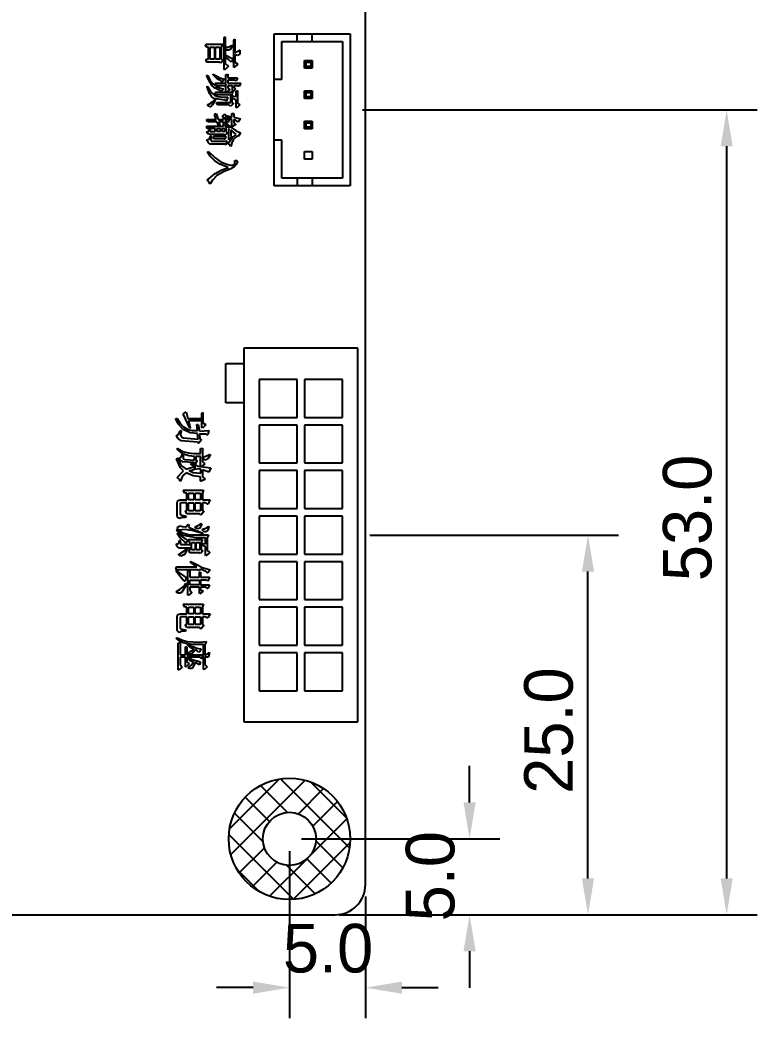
# Model space of a CAD drawing. Extents: x 207 to 375, y 69 to 182.
# Drawn here: x 326.3 to 374.8, y 69.3 to 135 of the extents above; entities that cross this region are included whole.
import ezdxf

# ---------------------------------------------------------------- set-up
doc = ezdxf.new("R2010")
doc.units = 0
doc.layers.get('0').update_dxf_attribs({"linetype": 'CONTINUOUS'})
doc.layers.get('DEFPOINTS').update_dxf_attribs({"linetype": 'CONTINUOUS'})
for name, color, linetype in [('01___PRT_ALL_DTM_PLN', 7, 'CONTINUOUS'), ('02___PRT_ALL_AXES', 7, 'CONTINUOUS'), ('03___PRT_ALL_CURVES', 7, 'CONTINUOUS')]:
    doc.layers.add(name, color=color, linetype=linetype)
doc.dimstyles.get("Standard").update_dxf_attribs({"dimscale": 0.4, "dimtxt": 8, "dimasz": 6, "dimexe": 5, "dimexo": 2, "dimgap": 2.5, "dimtad": 1, "dimzin": 4, "dimcen": 0.09, "dimclrd": 3, "dimclre": 3, "dimclrt": 3, "dimazin": 3, "dimtp": 0.01, "dimtm": 0.01, "dimtfac": 1, "dimtix": 1, "dimtofl": 0, "dimtmove": 0, "dimatfit": 3})

# ---------------------------------------------------------------- blocks, each defined once
blk = doc.blocks.new('*X57')
at = {"color": 0}
for p, q in [((340.079, 81.703), (343.371, 84.996)), ((340.161, 80.017), (345.057, 84.914)), ((347.982, 80.465), (343.441, 85.007)), ((347.776, 82.44), (345.416, 84.8)), ((343.886, 82.794), (342.116, 84.564)), ((344.61, 82.699), (346.271, 84.36)), ((342.709, 82.203), (341.117, 83.795)), ((345.563, 81.884), (347.183, 83.504)), ((342.285, 80.859), (340.401, 82.743)), ((345.329, 79.882), (347.805, 82.358)), ((344.317, 77.06), (340.036, 81.341)), ((347.54, 79.14), (345.77, 80.91)), ((340.715, 78.804), (342.376, 80.464)), ((344.272, 77.057), (348.017, 80.803)), ((342.716, 77.27), (345.192, 79.745)), ((346.771, 78.141), (345.179, 79.733)), ((342.022, 77.587), (340.563, 79.046)), ((341.57, 77.891), (343.19, 79.511)), ((345.719, 77.426), (343.835, 79.31))]:
    blk.add_line(p, q, dxfattribs=at)
blk = doc.blocks.new('*U65')
at = {"layer": '01___PRT_ALL_DTM_PLN', "color": 3}
blk.add_text('5.0', height=3.2, dxfattribs=at).set_placement((343.592, 72.252))
blk = doc.blocks.new('*D24')
at = {"layer": '01___PRT_ALL_DTM_PLN', "color": 3}
for p, q in [((344.025, 80.249), (344.025, 69.252)), ((349.025, 77.249), (349.025, 69.252)), ((341.625, 71.252), (339.225, 71.252)), ((351.425, 71.252), (353.825, 71.252))]:
    blk.add_line(p, q, dxfattribs=at)
for points in [[(341.625, 71.652), (341.625, 70.852), (344.025, 71.252)], [(351.425, 71.652), (351.425, 70.852), (349.025, 71.252)]]:
    blk.add_solid(points, dxfattribs=at)
at = {"layer": 'DEFPOINTS', "color": 0}
for p in [(344.025, 81.049), (349.025, 78.049), (344.025, 71.252)]:
    blk.add_point(p, dxfattribs=at)
blk.add_blockref('*U65', (0, 0))
blk = doc.blocks.new('*U66')
at = {"layer": '01___PRT_ALL_DTM_PLN', "color": 3}
blk.add_text('5.0', height=3.2, rotation=90, dxfattribs=at).set_placement((354.885, 75.616))
blk = doc.blocks.new('*D25')
at = {"layer": '01___PRT_ALL_DTM_PLN', "color": 3}
for p, q in [((355.885, 83.449), (355.885, 85.849)), ((344.825, 81.049), (357.885, 81.049)), ((347.289, 76.049), (357.885, 76.049)), ((355.885, 73.649), (355.885, 71.249))]:
    blk.add_line(p, q, dxfattribs=at)
for points in [[(355.485, 83.449), (356.285, 83.449), (355.885, 81.049)], [(355.485, 73.649), (356.285, 73.649), (355.885, 76.049)]]:
    blk.add_solid(points, dxfattribs=at)
at = {"layer": 'DEFPOINTS', "color": 0}
for p in [(344.025, 81.049), (355.885, 81.049), (346.489, 76.049)]:
    blk.add_point(p, dxfattribs=at)
blk.add_blockref('*U66', (0, 0))
blk = doc.blocks.new('*U71')
at = {"layer": '01___PRT_ALL_DTM_PLN', "color": 3}
blk.add_text('25.0', height=3.2, rotation=90, dxfattribs=at).set_placement((362.681, 84.016))
blk = doc.blocks.new('*D36')
at = {"layer": '01___PRT_ALL_DTM_PLN', "color": 3}
for p, q in [((349.325, 101.049), (365.681, 101.049)), ((363.681, 78.449), (363.681, 98.649)), ((348.089, 76.049), (365.681, 76.049))]:
    blk.add_line(p, q, dxfattribs=at)
for points in [[(363.281, 98.649), (364.081, 98.649), (363.681, 101.049)], [(363.281, 78.449), (364.081, 78.449), (363.681, 76.049)]]:
    blk.add_solid(points, dxfattribs=at)
at = {"layer": 'DEFPOINTS', "color": 0}
for p in [(348.525, 101.049), (363.681, 101.049), (347.289, 76.049)]:
    blk.add_point(p, dxfattribs=at)
blk.add_blockref('*U71', (0, 0))
blk = doc.blocks.new('*U72')
at = {"layer": '01___PRT_ALL_DTM_PLN', "color": 3}
blk.add_text('53.0', height=3.2, rotation=90, dxfattribs=at).set_placement((371.813, 98.016))
blk = doc.blocks.new('*D37')
at = {"layer": '01___PRT_ALL_DTM_PLN', "color": 3}
for p, q in [((348.825, 129.049), (374.813, 129.049)), ((372.813, 126.649), (372.813, 78.449)), ((347.825, 76.049), (374.813, 76.049))]:
    blk.add_line(p, q, dxfattribs=at)
for points in [[(372.413, 126.649), (373.213, 126.649), (372.813, 129.049)], [(372.413, 78.449), (373.213, 78.449), (372.813, 76.049)]]:
    blk.add_solid(points, dxfattribs=at)
at = {"layer": 'DEFPOINTS', "color": 0}
for p in [(348.025, 129.049), (347.025, 76.049), (372.813, 76.049)]:
    blk.add_point(p, dxfattribs=at)
blk.add_blockref('*U72', (0, 0))

msp = doc.modelspace()

# ---------------------------------------------------------------- linework, layer by layer
at = {"color": 7, "linetype": 'CONTINUOUS'}
for p, q in [((349.025, 78.049), (349.025, 144.049)), ((343.025, 134.049), (348.025, 134.049)), ((343.025, 124.049), (343.025, 134.049)), ((343.525, 133.549), (347.525, 133.549)), ((343.525, 131.049), (343.525, 133.549)), ((344.525, 133.549), (344.525, 134.049)), ((345.525, 133.549), (345.525, 134.049)), ((347.525, 133.549), (347.525, 124.549)), ((348.025, 134.049), (348.025, 124.049)), ((345.025, 132.299), (345.525, 132.299)), ((345.125, 132.199), (345.025, 132.299)), ((345.025, 131.799), (345.025, 132.299)), ((345.125, 132.199), (345.425, 132.199)), ((345.125, 131.899), (345.125, 132.199)), ((345.425, 132.199), (345.525, 132.299)), ((345.425, 132.199), (345.425, 131.899)), ((345.525, 132.299), (345.525, 131.799)), ((345.125, 131.899), (345.025, 131.799)), ((345.525, 131.799), (345.025, 131.799)), ((345.425, 131.899), (345.125, 131.899)), ((345.425, 131.899), (345.525, 131.799)), ((343.525, 131.049), (343.025, 131.049)), ((345.025, 130.299), (345.525, 130.299)), ((345.125, 130.199), (345.025, 130.299)), ((345.025, 129.799), (345.025, 130.299)), ((345.125, 130.199), (345.425, 130.199)), ((345.125, 129.899), (345.125, 130.199)), ((345.425, 130.199), (345.525, 130.299)), ((345.425, 130.199), (345.425, 129.899)), ((345.525, 130.299), (345.525, 129.799)), ((345.125, 129.899), (345.025, 129.799)), ((345.525, 129.799), (345.025, 129.799)), ((345.425, 129.899), (345.125, 129.899)), ((345.425, 129.899), (345.525, 129.799)), ((345.025, 128.299), (345.525, 128.299)), ((345.125, 128.199), (345.025, 128.299)), ((345.025, 127.799), (345.025, 128.299)), ((345.125, 128.199), (345.425, 128.199)), ((345.125, 127.899), (345.125, 128.199)), ((345.425, 128.199), (345.525, 128.299)), ((345.425, 128.199), (345.425, 127.899)), ((345.525, 128.299), (345.525, 127.799)), ((345.125, 127.899), (345.025, 127.799)), ((345.525, 127.799), (345.025, 127.799)), ((345.425, 127.899), (345.125, 127.899)), ((345.425, 127.899), (345.525, 127.799)), ((343.525, 127.049), (343.025, 127.049)), ((343.525, 124.549), (343.525, 127.049)), ((345.025, 126.299), (345.525, 126.299)), ((345.025, 125.799), (345.025, 126.299)), ((345.525, 126.299), (345.525, 125.799)), ((345.525, 125.799), (345.025, 125.799)), ((347.525, 124.549), (343.525, 124.549)), ((344.525, 124.549), (344.525, 124.049)), ((345.525, 124.549), (345.525, 124.049)), ((348.025, 124.049), (343.025, 124.049)), ((348.525, 113.349), (341.025, 113.349)), ((341.025, 113.349), (341.025, 88.749)), ((348.525, 88.749), (348.525, 113.349)), ((339.825, 112.349), (341.025, 112.349)), ((339.825, 109.749), (339.825, 112.349)), ((344.525, 111.299), (342.025, 111.299)), ((342.025, 111.299), (342.025, 108.799)), ((344.525, 108.799), (344.525, 111.299)), ((347.525, 111.299), (345.025, 111.299)), ((345.025, 111.299), (345.025, 108.799)), ((347.525, 108.799), (347.525, 111.299)), ((341.025, 109.749), (339.825, 109.749)), ((342.025, 108.799), (344.525, 108.799)), ((345.025, 108.799), (347.525, 108.799)), ((344.525, 108.299), (342.025, 108.299)), ((342.025, 108.299), (342.025, 105.799)), ((344.525, 105.799), (344.525, 108.299)), ((347.525, 108.299), (345.025, 108.299)), ((345.025, 108.299), (345.025, 105.799)), ((347.525, 105.799), (347.525, 108.299)), ((342.025, 105.799), (344.525, 105.799)), ((344.525, 105.299), (342.025, 105.299)), ((342.025, 105.299), (342.025, 102.799)), ((344.525, 102.799), (344.525, 105.299)), ((345.025, 105.799), (347.525, 105.799)), ((347.525, 105.299), (345.025, 105.299)), ((345.025, 105.299), (345.025, 102.799)), ((347.525, 102.799), (347.525, 105.299)), ((342.025, 102.799), (344.525, 102.799)), ((345.025, 102.799), (347.525, 102.799)), ((344.525, 102.299), (342.025, 102.299)), ((342.025, 102.299), (342.025, 99.799)), ((344.525, 99.799), (344.525, 102.299)), ((347.525, 102.299), (345.025, 102.299)), ((345.025, 102.299), (345.025, 99.799)), ((347.525, 99.799), (347.525, 102.299)), ((342.025, 99.799), (344.525, 99.799)), ((344.525, 99.299), (342.025, 99.299)), ((342.025, 99.299), (342.025, 96.799)), ((344.525, 96.799), (344.525, 99.299)), ((345.025, 99.799), (347.525, 99.799)), ((347.525, 99.299), (345.025, 99.299)), ((345.025, 99.299), (345.025, 96.799)), ((347.525, 96.799), (347.525, 99.299)), ((342.025, 96.799), (344.525, 96.799)), ((345.025, 96.799), (347.525, 96.799)), ((344.525, 96.299), (342.025, 96.299)), ((342.025, 96.299), (342.025, 93.799)), ((344.525, 93.799), (344.525, 96.299)), ((347.525, 96.299), (345.025, 96.299)), ((345.025, 96.299), (345.025, 93.799)), ((347.525, 93.799), (347.525, 96.299)), ((342.025, 93.799), (344.525, 93.799)), ((345.025, 93.799), (347.525, 93.799)), ((344.525, 93.299), (342.025, 93.299)), ((342.025, 93.299), (342.025, 90.799)), ((344.525, 90.799), (344.525, 93.299)), ((347.525, 93.299), (345.025, 93.299)), ((345.025, 93.299), (345.025, 90.799)), ((347.525, 90.799), (347.525, 93.299)), ((342.025, 90.799), (344.525, 90.799)), ((345.025, 90.799), (347.525, 90.799)), ((341.025, 88.749), (348.525, 88.749)), ((221.025, 76.049), (347.025, 76.049))]:
    msp.add_line(p, q, dxfattribs=at)
msp.add_arc((347.025, 78.049), 2, 270, 0, dxfattribs=at)
at = {"layer": '01___PRT_ALL_DTM_PLN', "color": 3}
msp.add_circle((344.025, 81.049), 4, dxfattribs=at)
at = {"layer": '02___PRT_ALL_AXES', "color": 7, "linetype": 'CONTINUOUS'}
msp.add_circle((344.025, 81.049), 1.75, dxfattribs=at)
at = {"layer": '03___PRT_ALL_CURVES', "color": 40, "linetype": 'CONTINUOUS'}
for p, q in [((339.72, 133.816), (339.799, 133.856)), ((339.72, 131.713), (339.72, 133.816)), ((339.799, 133.856), (339.799, 132.666)), ((340.355, 133.658), (340.434, 133.697)), ((340.355, 131.832), (340.355, 133.658)), ((340.434, 133.697), (340.434, 132.824)), ((338.49, 133.34), (338.53, 133.38)), ((338.569, 133.181), (338.49, 133.34)), ((338.53, 133.38), (339.641, 133.38)), ((338.688, 133.181), (338.569, 133.181)), ((338.688, 132.388), (338.688, 133.181)), ((338.807, 133.181), (339.085, 133.181)), ((338.807, 132.388), (338.807, 133.181)), ((339.085, 133.181), (339.085, 132.388)), ((339.165, 133.181), (339.442, 133.181)), ((339.165, 132.388), (339.165, 133.181)), ((339.442, 133.181), (339.442, 132.388)), ((339.641, 133.38), (339.522, 133.181)), ((339.522, 133.181), (339.522, 132.428)), ((339.839, 133.142), (339.879, 133.181)), ((339.839, 133.062), (339.839, 133.142)), ((339.879, 132.983), (339.839, 133.062)), ((339.879, 133.181), (339.998, 133.181)), ((340.038, 132.983), (339.879, 132.983)), ((339.998, 133.181), (340.157, 133.261)), ((340.117, 133.023), (340.038, 132.983)), ((340.276, 133.301), (340.117, 133.023)), ((340.157, 133.261), (340.276, 133.301)), ((340.434, 132.824), (340.672, 132.943)), ((340.672, 132.943), (340.712, 132.983)), ((340.712, 132.983), (340.752, 132.983)), ((340.752, 132.785), (340.712, 132.666)), ((340.752, 132.983), (340.752, 132.785)), ((338.53, 132.348), (338.569, 132.388)), ((338.569, 132.189), (338.53, 132.348)), ((338.569, 132.388), (338.688, 132.388)), ((339.403, 132.189), (338.569, 132.189)), ((339.085, 132.388), (338.807, 132.388)), ((339.442, 132.388), (339.165, 132.388)), ((339.482, 132.15), (339.403, 132.189)), ((339.641, 132.269), (339.482, 132.15)), ((339.522, 132.428), (339.641, 132.308)), ((339.641, 132.308), (339.641, 132.269)), ((339.799, 132.666), (340.157, 132.467)), ((339.998, 132.388), (339.799, 132.547)), ((339.799, 132.547), (339.799, 132.07)), ((340.196, 132.189), (339.998, 132.388)), ((340.157, 132.467), (340.315, 132.428)), ((340.315, 132.428), (340.196, 132.189)), ((340.434, 132.705), (340.434, 132.189)), ((340.474, 132.666), (340.434, 132.705)), ((340.434, 132.189), (340.593, 132.07)), ((340.593, 132.626), (340.474, 132.666)), ((340.712, 132.666), (340.593, 132.626)), ((339.76, 131.674), (339.72, 131.713)), ((339.998, 131.912), (339.76, 131.674)), ((339.799, 132.07), (339.998, 131.951)), ((339.998, 131.951), (339.998, 131.912)), ((340.593, 132.031), (340.355, 131.832)), ((340.593, 132.07), (340.593, 132.031)), ((338.569, 131.316), (338.649, 131.316)), ((338.807, 130.84), (338.569, 131.316)), ((338.649, 131.316), (338.807, 130.959)), ((338.807, 130.959), (339.006, 130.761)), ((338.926, 130.642), (338.807, 130.84)), ((339.006, 131.396), (339.442, 131.158)), ((339.006, 131.356), (339.006, 131.396)), ((339.284, 131.078), (339.006, 131.356)), ((339.125, 130.801), (339.839, 130.801)), ((339.204, 130.642), (339.125, 130.801)), ((339.522, 130.959), (339.284, 131.078)), ((339.442, 131.158), (339.72, 131.078)), ((339.561, 130.88), (339.522, 130.959)), ((339.601, 130.88), (339.561, 130.88)), ((339.72, 131.078), (339.601, 130.88)), ((339.839, 131.356), (339.958, 131.396)), ((339.839, 130.801), (339.839, 131.356)), ((339.958, 131.396), (339.958, 131.158)), ((339.958, 131.158), (340.593, 131.158)), ((340.434, 130.999), (339.958, 130.999)), ((339.958, 130.999), (339.958, 130.801)), ((339.958, 130.801), (340.831, 130.801)), ((340.474, 130.959), (340.434, 130.999)), ((340.514, 130.959), (340.474, 130.959)), ((340.593, 131.158), (340.514, 130.959)), ((340.831, 130.801), (340.712, 130.602)), ((338.609, 130.562), (338.609, 130.602)), ((338.609, 130.602), (338.649, 130.562)), ((338.768, 130.126), (338.609, 130.562)), ((338.649, 130.562), (338.847, 130.205)), ((338.887, 129.928), (338.768, 130.126)), ((338.847, 130.205), (339.085, 130.007)), ((339.125, 130.483), (338.926, 130.642)), ((339.006, 130.761), (339.204, 130.602)), ((339.442, 130.324), (339.125, 130.483)), ((339.125, 130.166), (339.165, 130.205)), ((339.204, 130.047), (339.125, 130.166)), ((339.165, 130.205), (340.276, 130.205)), ((339.68, 130.642), (339.204, 130.642)), ((339.204, 130.602), (339.482, 130.483)), ((339.522, 130.245), (339.442, 130.324)), ((339.482, 130.483), (339.68, 130.443)), ((339.68, 130.443), (339.522, 130.245)), ((339.76, 130.602), (339.68, 130.642)), ((339.799, 130.602), (339.76, 130.602)), ((339.839, 130.761), (339.799, 130.602)), ((339.839, 130.245), (339.839, 130.761)), ((339.879, 130.205), (339.839, 130.245)), ((340.077, 130.364), (339.879, 130.205)), ((340.276, 130.642), (339.958, 130.642)), ((339.958, 130.642), (339.958, 130.483)), ((339.958, 130.483), (340.077, 130.404)), ((340.077, 130.404), (340.077, 130.364)), ((340.276, 130.205), (340.236, 130.047)), ((340.276, 130.285), (340.276, 130.642)), ((340.315, 130.245), (340.276, 130.285)), ((340.474, 130.443), (340.315, 130.245)), ((340.593, 130.642), (340.355, 130.642)), ((340.355, 130.642), (340.355, 130.562)), ((340.355, 130.562), (340.474, 130.443)), ((340.514, 130.285), (340.593, 130.324)), ((340.514, 129.928), (340.514, 130.285)), ((340.672, 130.602), (340.593, 130.642)), ((340.593, 130.324), (340.593, 129.491)), ((340.712, 130.602), (340.672, 130.602)), ((338.768, 129.451), (339.006, 129.61)), ((339.046, 129.808), (338.887, 129.928)), ((339.165, 129.729), (338.966, 129.372)), ((339.006, 129.61), (339.125, 129.769)), ((339.204, 129.769), (339.046, 129.808)), ((339.085, 130.007), (339.284, 129.928)), ((339.125, 129.769), (339.165, 129.729)), ((340.157, 130.047), (339.204, 130.047)), ((339.482, 129.729), (339.204, 129.769)), ((339.204, 129.491), (339.244, 129.531)), ((339.284, 129.372), (339.204, 129.491)), ((339.244, 129.531), (340.157, 129.531)), ((339.284, 129.928), (339.72, 129.888)), ((339.799, 129.689), (339.482, 129.729)), ((339.72, 129.888), (339.958, 129.888)), ((339.839, 129.65), (339.799, 129.689)), ((339.879, 129.65), (339.839, 129.65)), ((339.958, 129.888), (339.879, 129.65)), ((340.157, 129.531), (340.157, 130.047)), ((340.236, 130.047), (340.236, 129.967)), ((340.236, 129.967), (340.514, 129.928)), ((340.514, 129.689), (340.236, 129.848)), ((340.236, 129.848), (340.236, 129.531)), ((340.236, 129.531), (340.315, 129.491)), ((340.315, 129.491), (340.315, 129.451)), ((340.514, 129.213), (340.514, 129.689)), ((340.593, 129.491), (340.752, 129.372)), ((338.649, 129.412), (338.768, 129.451)), ((338.649, 129.332), (338.649, 129.412)), ((338.688, 129.293), (338.649, 129.332)), ((338.807, 129.253), (338.688, 129.293)), ((338.847, 129.253), (338.807, 129.253)), ((338.966, 129.372), (338.847, 129.253)), ((339.085, 128.737), (339.204, 128.816)), ((339.204, 128.816), (339.323, 128.42)), ((340.038, 129.372), (339.284, 129.372)), ((340.157, 129.293), (340.038, 129.372)), ((340.315, 129.451), (340.157, 129.293)), ((340.236, 128.816), (340.355, 128.816)), ((340.236, 128.578), (340.236, 128.816)), ((340.355, 128.816), (340.355, 128.578)), ((340.553, 129.174), (340.514, 129.213)), ((340.752, 129.372), (340.553, 129.174)), ((338.569, 128.42), (339.204, 128.42)), ((338.649, 128.261), (338.569, 128.42)), ((339.244, 128.261), (338.649, 128.261)), ((339.204, 128.42), (339.085, 128.737)), ((339.363, 128.023), (339.244, 128.261)), ((339.323, 128.42), (339.68, 128.42)), ((339.68, 128.261), (339.363, 128.261)), ((339.363, 128.261), (339.442, 128.023)), ((339.601, 128.618), (339.76, 128.777)), ((339.68, 128.578), (339.601, 128.618)), ((339.68, 128.42), (339.68, 128.578)), ((339.68, 127.983), (339.68, 128.261)), ((339.76, 128.777), (339.799, 128.697)), ((340.236, 128.42), (339.76, 128.578)), ((339.76, 128.578), (339.76, 128.42)), ((339.76, 128.42), (340.077, 128.42)), ((339.879, 128.261), (339.76, 128.261)), ((339.76, 128.261), (339.76, 128.181)), ((339.76, 128.181), (339.839, 128.142)), ((339.799, 128.697), (340.236, 128.578)), ((339.839, 128.142), (339.879, 128.181)), ((339.958, 128.221), (339.879, 128.261)), ((339.879, 128.181), (340.157, 127.904)), ((340.077, 128.42), (339.958, 128.221)), ((340.236, 127.943), (340.236, 128.42)), ((340.355, 128.578), (340.792, 128.459)), ((340.553, 128.301), (340.355, 128.42)), ((340.355, 128.42), (340.355, 128.181)), ((340.355, 128.181), (340.474, 128.102)), ((340.633, 128.261), (340.553, 128.301)), ((340.672, 128.261), (340.633, 128.261)), ((340.792, 128.459), (340.672, 128.261)), ((338.569, 127.983), (339.68, 127.983)), ((338.609, 127.824), (338.569, 127.983)), ((338.569, 127.586), (338.609, 127.626)), ((338.688, 127.467), (338.569, 127.586)), ((339.125, 127.824), (338.609, 127.824)), ((338.609, 127.626), (338.688, 127.626)), ((338.688, 127.626), (338.768, 127.745)), ((338.768, 127.785), (338.807, 127.824)), ((338.768, 127.745), (338.768, 127.785)), ((338.807, 127.824), (338.807, 127.626)), ((338.807, 127.626), (339.125, 127.626)), ((339.125, 127.626), (339.125, 127.824)), ((339.244, 127.824), (339.482, 127.824)), ((339.244, 127.626), (339.244, 127.824)), ((339.482, 127.626), (339.244, 127.626)), ((339.442, 127.983), (339.363, 128.023)), ((339.442, 128.023), (339.442, 127.983)), ((339.482, 127.824), (339.482, 127.626)), ((339.561, 127.824), (339.76, 127.824)), ((339.561, 127.626), (339.561, 127.824)), ((339.76, 127.626), (339.561, 127.626)), ((339.839, 128.102), (339.76, 127.983)), ((339.76, 127.983), (339.958, 127.983)), ((339.76, 127.824), (339.76, 127.626)), ((339.919, 127.507), (339.799, 127.388)), ((339.839, 128.142), (339.839, 128.102)), ((340.077, 127.824), (339.839, 128.142)), ((339.958, 127.983), (339.839, 127.824)), ((339.839, 127.824), (339.839, 127.626)), ((339.839, 127.626), (339.919, 127.547)), ((339.919, 127.547), (339.919, 127.507)), ((340.038, 127.785), (340.077, 127.824)), ((340.038, 127.07), (340.038, 127.785)), ((340.157, 127.904), (340.514, 127.666)), ((340.514, 127.428), (340.157, 127.745)), ((340.157, 127.745), (340.157, 127.308)), ((340.276, 127.943), (340.236, 127.943)), ((340.474, 128.062), (340.276, 127.943)), ((340.474, 128.102), (340.474, 128.062)), ((340.514, 127.666), (340.792, 127.547)), ((340.792, 127.547), (340.672, 127.308)), ((338.569, 127.07), (338.609, 127.07)), ((338.688, 126.872), (338.569, 127.07)), ((338.609, 127.07), (338.768, 127.15)), ((338.807, 127.428), (338.688, 127.467)), ((338.807, 126.793), (338.688, 126.872)), ((338.768, 127.15), (338.807, 127.308)), ((339.72, 127.428), (338.807, 127.428)), ((338.807, 127.308), (338.847, 127.348)), ((338.847, 127.348), (338.847, 127.031)), ((338.847, 127.031), (338.887, 126.991)), ((338.887, 126.991), (339.919, 126.991)), ((339.006, 127.269), (339.046, 127.308)), ((339.046, 127.15), (339.006, 127.269)), ((339.046, 127.308), (339.839, 127.308)), ((339.68, 127.15), (339.046, 127.15)), ((339.72, 127.11), (339.68, 127.15)), ((339.799, 127.388), (339.72, 127.428)), ((339.76, 127.11), (339.72, 127.11)), ((339.839, 127.308), (339.76, 127.11)), ((339.919, 126.991), (339.839, 126.753)), ((339.998, 126.832), (340.276, 127.229)), ((340.077, 127.07), (340.038, 127.07)), ((340.196, 127.229), (340.077, 127.07)), ((340.157, 127.308), (340.236, 127.269)), ((340.236, 126.872), (340.157, 126.634)), ((340.236, 127.269), (340.196, 127.229)), ((340.315, 127.07), (340.236, 126.872)), ((340.276, 127.229), (340.434, 127.348)), ((340.593, 127.348), (340.315, 127.07)), ((340.434, 127.348), (340.514, 127.428)), ((340.633, 127.308), (340.593, 127.348)), ((340.672, 127.308), (340.633, 127.308)), ((338.649, 126.277), (338.688, 126.316)), ((338.649, 126.237), (338.649, 126.277)), ((338.807, 125.999), (338.649, 126.237)), ((338.688, 126.316), (339.125, 125.88)), ((339.76, 126.793), (338.807, 126.793)), ((339.839, 126.753), (339.76, 126.793)), ((340.077, 126.753), (339.998, 126.832)), ((340.117, 126.674), (340.077, 126.753)), ((340.157, 126.634), (340.117, 126.674)), ((339.085, 125.721), (338.807, 125.999)), ((339.442, 125.483), (339.085, 125.721)), ((339.125, 125.88), (339.522, 125.602)), ((339.522, 125.602), (339.958, 125.443)), ((340.355, 125.443), (340.434, 125.523)), ((340.434, 125.721), (340.553, 125.721)), ((340.434, 125.523), (340.434, 125.721)), ((340.593, 125.642), (340.514, 125.443)), ((340.553, 125.721), (340.593, 125.642)), ((339.125, 124.848), (339.522, 125.086)), ((339.68, 124.967), (339.244, 124.729)), ((339.998, 125.245), (339.442, 125.483)), ((339.522, 125.086), (339.998, 125.245)), ((340.157, 125.166), (339.68, 124.967)), ((339.958, 125.443), (340.157, 125.404)), ((340.157, 125.404), (340.276, 125.404)), ((340.355, 125.285), (340.157, 125.166)), ((340.276, 125.404), (340.355, 125.443)), ((340.514, 125.443), (340.355, 125.285)), ((338.609, 124.412), (339.125, 124.848)), ((338.768, 124.253), (338.609, 124.412)), ((338.768, 124.174), (338.768, 124.253)), ((338.966, 124.412), (338.807, 124.174)), ((339.244, 124.729), (338.966, 124.412)), ((338.807, 124.174), (338.768, 124.174)), ((337.018, 109.044), (337.217, 109.163)), ((337.217, 109.163), (337.336, 108.727)), ((338.249, 109.084), (338.328, 109.123)), ((338.328, 109.123), (338.328, 108.449)), ((336.542, 108.727), (336.622, 108.727)), ((336.542, 108.687), (336.542, 108.727)), ((336.701, 108.37), (336.542, 108.687)), ((336.622, 108.727), (336.86, 108.37)), ((337.455, 108.092), (337.018, 109.044)), ((337.336, 108.727), (338.249, 108.727)), ((338.249, 108.568), (337.376, 108.568)), ((337.376, 108.568), (337.495, 108.131)), ((338.249, 108.727), (338.249, 109.084)), ((338.249, 108.131), (338.249, 108.568)), ((338.328, 108.449), (338.487, 108.33)), ((337.018, 108.012), (336.701, 108.37)), ((336.701, 107.655), (336.82, 107.893)), ((336.82, 107.893), (336.86, 107.933)), ((336.86, 108.37), (337.058, 108.171)), ((336.86, 107.933), (336.899, 107.933)), ((336.899, 107.933), (336.86, 107.655)), ((337.495, 107.774), (337.018, 108.012)), ((337.058, 108.171), (337.336, 108.012)), ((337.336, 108.012), (337.614, 107.933)), ((337.495, 108.092), (337.455, 108.092)), ((337.495, 108.131), (337.495, 108.092)), ((337.614, 107.933), (337.971, 107.933)), ((337.931, 108.33), (338.011, 108.33)), ((337.971, 107.933), (337.931, 108.33)), ((338.011, 108.33), (338.09, 107.893)), ((338.09, 107.893), (338.725, 107.933)), ((338.288, 108.092), (338.249, 108.131)), ((338.487, 108.29), (338.288, 108.092)), ((338.487, 108.33), (338.487, 108.29)), ((338.725, 107.933), (338.645, 107.655)), ((336.582, 107.616), (336.622, 107.655)), ((336.661, 107.457), (336.582, 107.616)), ((336.622, 107.655), (336.701, 107.655)), ((336.741, 107.338), (336.661, 107.457)), ((336.899, 107.258), (336.741, 107.338)), ((336.86, 107.655), (336.899, 107.536)), ((336.899, 107.536), (336.939, 107.497)), ((337.971, 107.179), (336.899, 107.258)), ((336.939, 107.497), (337.058, 107.457)), ((337.058, 107.457), (338.011, 107.377)), ((337.971, 107.735), (337.495, 107.774)), ((338.011, 107.377), (337.971, 107.735)), ((338.011, 107.1), (337.971, 107.179)), ((338.209, 107.298), (338.05, 107.1)), ((338.487, 107.695), (338.09, 107.695)), ((338.09, 107.695), (338.13, 107.377)), ((338.13, 107.377), (338.209, 107.338)), ((338.209, 107.338), (338.209, 107.298)), ((338.606, 107.655), (338.487, 107.695)), ((338.645, 107.655), (338.606, 107.655)), ((336.622, 106.743), (336.661, 106.743)), ((336.622, 106.703), (336.622, 106.743)), ((337.018, 106.385), (336.622, 106.703)), ((336.661, 106.743), (336.979, 106.544)), ((336.979, 106.544), (337.376, 106.465)), ((337.376, 106.465), (337.733, 106.425)), ((338.05, 107.1), (338.011, 107.1)), ((338.169, 106.743), (338.288, 106.782)), ((338.169, 106.425), (338.169, 106.743)), ((338.288, 106.782), (338.288, 105.87)), ((336.582, 106.068), (336.622, 106.108)), ((336.741, 105.711), (336.582, 106.068)), ((336.622, 106.108), (336.661, 106.108)), ((336.661, 106.108), (336.899, 105.631)), ((336.741, 106.108), (336.78, 106.147)), ((336.86, 105.949), (336.741, 106.108)), ((336.78, 106.147), (336.82, 106.147)), ((336.82, 106.147), (336.899, 106.187)), ((336.979, 105.87), (336.86, 105.949)), ((336.899, 106.187), (336.979, 106.385)), ((336.979, 106.385), (337.018, 106.346)), ((337.733, 105.83), (336.979, 105.87)), ((337.415, 106.266), (337.018, 106.385)), ((337.018, 106.346), (337.018, 106.068)), ((337.018, 106.068), (337.138, 106.028)), ((337.138, 106.028), (337.772, 105.989)), ((337.772, 106.227), (337.415, 106.266)), ((337.733, 106.425), (338.169, 106.425)), ((337.812, 105.75), (337.733, 105.83)), ((337.772, 105.989), (337.772, 106.227)), ((337.931, 105.909), (337.812, 105.75)), ((338.169, 106.227), (337.852, 106.227)), ((337.852, 106.227), (337.852, 105.989)), ((337.852, 105.989), (337.971, 105.949)), ((337.971, 105.949), (337.931, 105.909)), ((338.169, 105.592), (338.169, 106.227)), ((338.288, 106.147), (338.328, 106.187)), ((338.407, 106.028), (338.288, 106.147)), ((338.288, 105.87), (338.447, 105.75)), ((338.328, 106.187), (338.685, 106.306)), ((338.487, 105.989), (338.407, 106.028)), ((338.645, 106.068), (338.487, 105.989)), ((338.804, 106.306), (338.645, 106.068)), ((338.685, 106.306), (338.765, 106.346)), ((338.765, 106.346), (338.804, 106.346)), ((338.804, 106.346), (338.804, 106.306)), ((336.622, 104.838), (337.058, 105.274)), ((336.86, 105.473), (336.741, 105.711)), ((337.058, 105.274), (336.86, 105.473)), ((336.899, 105.631), (337.217, 105.393)), ((337.217, 105.155), (337.098, 105.036)), ((337.217, 105.393), (337.495, 105.473)), ((337.376, 105.076), (337.217, 105.155)), ((337.415, 105.274), (337.772, 105.393)), ((337.693, 105.155), (337.415, 105.274)), ((337.495, 105.473), (337.653, 105.512)), ((337.534, 105.75), (337.614, 105.79)), ((337.534, 105.711), (337.534, 105.75)), ((337.852, 105.512), (337.534, 105.711)), ((337.614, 105.79), (338.011, 105.592)), ((337.653, 105.512), (337.852, 105.512)), ((338.169, 105.116), (337.693, 105.155)), ((337.772, 105.393), (338.09, 105.433)), ((338.011, 105.592), (338.487, 105.512)), ((338.09, 105.433), (338.169, 105.393)), ((338.209, 105.552), (338.169, 105.592)), ((338.169, 105.393), (338.169, 105.116)), ((338.447, 105.75), (338.209, 105.552)), ((338.725, 105.195), (338.288, 105.354)), ((338.288, 105.354), (338.288, 104.877)), ((338.487, 105.512), (338.844, 105.473)), ((338.844, 105.473), (338.725, 105.195)), ((336.701, 104.798), (336.622, 104.838)), ((336.78, 104.719), (336.701, 104.798)), ((336.82, 104.6), (336.78, 104.719)), ((336.86, 104.6), (336.82, 104.6)), ((336.939, 104.838), (336.86, 104.6)), ((337.098, 105.036), (336.939, 104.838)), ((337.693, 104.957), (337.376, 105.076)), ((338.169, 104.877), (337.693, 104.957)), ((338.169, 104.6), (338.169, 104.877)), ((338.209, 104.6), (338.169, 104.6)), ((338.447, 104.719), (338.209, 104.6)), ((338.288, 104.877), (338.447, 104.758)), ((338.447, 104.758), (338.447, 104.719)), ((337.018, 104.004), (338.368, 104.004)), ((337.138, 103.806), (337.018, 104.004)), ((338.368, 104.004), (338.288, 103.806)), ((336.622, 103.171), (336.661, 103.29)), ((336.661, 103.29), (336.701, 103.33)), ((336.701, 103.33), (336.82, 103.37)), ((336.82, 103.37), (337.257, 103.37)), ((337.257, 103.806), (337.138, 103.806)), ((337.257, 103.37), (337.257, 103.806)), ((337.376, 103.806), (337.733, 103.806)), ((337.376, 103.37), (337.376, 103.806)), ((337.733, 103.37), (337.376, 103.37)), ((337.733, 103.806), (337.733, 103.37)), ((337.812, 103.806), (338.169, 103.806)), ((337.812, 103.37), (337.812, 103.806)), ((338.169, 103.37), (337.812, 103.37)), ((338.169, 103.806), (338.169, 103.37)), ((338.288, 103.806), (338.288, 103.37)), ((338.288, 103.37), (338.804, 103.37)), ((338.804, 103.37), (338.645, 103.092)), ((336.622, 102.338), (336.622, 103.171)), ((336.86, 103.171), (336.82, 103.131)), ((336.82, 103.131), (336.82, 102.457)), ((337.257, 103.171), (336.86, 103.171)), ((337.177, 102.655), (337.257, 102.655)), ((337.177, 102.616), (337.177, 102.655)), ((337.257, 102.457), (337.177, 102.616)), ((337.257, 102.655), (337.257, 103.171)), ((337.376, 103.171), (337.733, 103.171)), ((337.376, 102.655), (337.376, 103.171)), ((337.733, 102.655), (337.376, 102.655)), ((337.733, 103.171), (337.733, 102.655)), ((337.812, 103.171), (338.169, 103.171)), ((337.812, 102.655), (337.812, 103.171)), ((338.169, 102.655), (337.812, 102.655)), ((338.169, 103.171), (338.169, 102.655)), ((338.368, 102.576), (338.209, 102.377)), ((338.526, 103.171), (338.288, 103.171)), ((338.288, 103.171), (338.288, 102.655)), ((338.288, 102.655), (338.407, 102.576)), ((338.407, 102.576), (338.368, 102.576)), ((338.606, 103.092), (338.526, 103.171)), ((338.645, 103.092), (338.606, 103.092)), ((336.661, 102.219), (336.622, 102.338)), ((336.78, 102.139), (336.661, 102.219)), ((336.939, 102.219), (336.78, 102.139)), ((336.82, 102.457), (336.86, 102.377)), ((336.86, 102.377), (337.217, 102.298)), ((337.177, 102.219), (336.939, 102.219)), ((337.217, 102.298), (337.177, 102.219)), ((338.09, 102.457), (337.257, 102.457)), ((338.169, 102.377), (338.09, 102.457)), ((338.209, 102.377), (338.169, 102.377)), ((336.582, 101.385), (336.622, 101.425)), ((336.82, 101.187), (336.582, 101.385)), ((336.622, 101.425), (336.661, 101.425)), ((336.661, 101.544), (336.741, 101.623)), ((336.661, 101.504), (336.661, 101.544)), ((336.701, 101.425), (336.661, 101.504)), ((336.661, 101.425), (336.939, 101.227)), ((336.741, 101.385), (336.701, 101.425)), ((336.741, 101.623), (336.82, 101.663)), ((337.177, 101.425), (336.741, 101.385)), ((336.82, 101.663), (336.979, 101.623)), ((336.939, 101.227), (337.296, 101.108)), ((336.979, 101.623), (337.177, 101.584)), ((337.177, 101.584), (337.217, 101.584)), ((337.415, 101.385), (337.177, 101.425)), ((337.217, 101.584), (337.336, 101.743)), ((337.336, 101.743), (337.376, 101.743)), ((337.376, 101.743), (337.415, 101.703)), ((337.415, 101.703), (337.376, 101.584)), ((337.376, 101.584), (337.415, 101.544)), ((337.415, 101.544), (338.328, 101.187)), ((337.614, 101.346), (337.415, 101.385)), ((338.288, 101.147), (337.614, 101.346)), ((337.812, 101.584), (338.13, 101.743)), ((337.812, 101.544), (337.812, 101.584)), ((337.892, 101.504), (337.812, 101.544)), ((338.011, 101.465), (337.892, 101.504)), ((338.13, 101.504), (338.011, 101.465)), ((338.13, 101.743), (338.209, 101.822)), ((338.169, 101.584), (338.13, 101.504)), ((338.249, 101.782), (338.169, 101.584)), ((338.209, 101.822), (338.249, 101.782)), ((338.288, 101.425), (338.328, 101.465)), ((338.328, 101.346), (338.288, 101.425)), ((338.328, 101.465), (338.407, 101.465)), ((338.407, 101.266), (338.328, 101.346)), ((338.407, 101.465), (338.606, 101.544)), ((338.526, 101.266), (338.407, 101.266)), ((338.645, 101.385), (338.526, 101.266)), ((338.606, 101.544), (338.685, 101.623)), ((338.725, 101.584), (338.645, 101.385)), ((338.685, 101.623), (338.725, 101.623)), ((338.725, 101.623), (338.725, 101.584)), ((336.661, 101.187), (336.701, 101.187)), ((336.661, 101.147), (336.661, 101.187)), ((336.82, 100.87), (336.661, 101.147)), ((336.701, 101.187), (336.939, 100.949)), ((336.741, 100.512), (336.78, 100.711)), ((336.78, 100.711), (336.82, 100.711)), ((337.058, 101.028), (336.82, 101.187)), ((337.098, 100.631), (336.82, 100.87)), ((336.82, 100.711), (336.86, 100.433)), ((336.939, 100.949), (337.217, 100.75)), ((337.415, 100.949), (337.058, 101.028)), ((337.177, 100.512), (337.098, 100.631)), ((337.217, 100.75), (337.336, 100.671)), ((337.336, 100.671), (337.217, 100.512)), ((337.296, 101.108), (337.574, 101.068)), ((337.336, 100.711), (337.376, 100.75)), ((337.455, 100.552), (337.336, 100.711)), ((337.376, 100.75), (338.288, 100.75)), ((337.892, 100.87), (337.415, 100.949)), ((337.495, 100.552), (337.455, 100.552)), ((337.495, 100.433), (337.495, 100.552)), ((337.574, 101.068), (338.685, 101.068)), ((337.574, 100.552), (337.812, 100.552)), ((337.574, 100.076), (337.574, 100.552)), ((337.812, 100.552), (337.812, 100.076)), ((338.487, 100.87), (337.892, 100.87)), ((337.892, 100.552), (338.13, 100.552)), ((337.892, 100.076), (337.892, 100.552)), ((338.13, 100.552), (338.13, 100.076)), ((338.288, 100.75), (338.209, 100.552)), ((338.209, 100.552), (338.209, 100.512)), ((338.328, 101.147), (338.288, 101.147)), ((338.328, 101.187), (338.328, 101.147)), ((338.487, 100.473), (338.487, 100.87)), ((338.685, 101.068), (338.606, 100.87)), ((338.606, 100.87), (338.606, 100.036)), ((336.582, 100.473), (336.701, 100.473)), ((336.582, 100.433), (336.582, 100.473)), ((336.661, 100.274), (336.582, 100.433)), ((336.741, 100.195), (336.661, 100.274)), ((336.701, 100.473), (336.741, 100.512)), ((337.495, 100.195), (336.741, 100.195)), ((336.86, 100.433), (337.495, 100.433)), ((336.899, 99.877), (337.138, 100.036)), ((337.138, 100.036), (337.257, 100.155)), ((337.296, 100.116), (337.138, 99.798)), ((337.217, 100.512), (337.177, 100.512)), ((337.257, 100.155), (337.296, 100.155)), ((337.296, 100.155), (337.296, 100.116)), ((337.415, 100.076), (337.495, 100.076)), ((337.415, 100.036), (337.415, 100.076)), ((337.455, 99.877), (337.415, 100.036)), ((337.495, 100.076), (337.495, 100.195)), ((337.812, 100.076), (337.574, 100.076)), ((338.13, 100.076), (337.892, 100.076)), ((338.288, 99.997), (338.169, 99.838)), ((338.209, 100.512), (338.487, 100.473)), ((338.487, 100.274), (338.209, 100.433)), ((338.209, 100.433), (338.209, 100.076)), ((338.209, 100.076), (338.288, 100.036)), ((338.288, 100.036), (338.288, 99.997)), ((338.487, 99.719), (338.487, 100.274)), ((338.606, 100.036), (338.765, 99.917)), ((338.765, 99.917), (338.765, 99.877)), ((336.741, 99.798), (336.899, 99.877)), ((336.741, 99.758), (336.741, 99.798)), ((336.86, 99.679), (336.741, 99.758)), ((336.939, 99.679), (336.86, 99.679)), ((337.018, 99.719), (336.939, 99.679)), ((337.138, 99.798), (337.018, 99.719)), ((338.09, 99.877), (337.455, 99.877)), ((337.495, 99.282), (337.534, 99.322)), ((337.534, 99.243), (337.495, 99.282)), ((337.534, 99.322), (337.971, 99.084)), ((337.931, 98.965), (337.534, 99.243)), ((338.169, 99.838), (338.09, 99.877)), ((338.526, 99.679), (338.487, 99.719)), ((338.765, 99.877), (338.526, 99.679)), ((336.542, 98.925), (336.582, 98.965)), ((336.582, 98.766), (336.542, 98.925)), ((336.542, 98.687), (336.582, 98.687)), ((336.82, 98.33), (336.542, 98.687)), ((336.582, 98.965), (337.931, 98.965)), ((337.971, 98.766), (336.582, 98.766)), ((336.582, 98.687), (337.257, 98.211)), ((337.336, 98.687), (337.455, 98.727)), ((337.336, 97.1), (337.336, 98.687)), ((337.455, 98.727), (337.455, 98.29)), ((337.971, 99.084), (338.209, 98.965)), ((338.05, 98.727), (337.971, 98.766)), ((338.09, 98.727), (338.05, 98.727)), ((338.169, 98.806), (338.09, 98.727)), ((338.09, 98.608), (338.169, 98.608)), ((338.09, 98.29), (338.09, 98.608)), ((338.526, 98.647), (338.169, 98.806)), ((338.169, 98.608), (338.169, 98.29)), ((338.209, 98.965), (338.249, 98.925)), ((338.249, 98.925), (338.368, 98.885)), ((338.368, 98.885), (338.526, 98.846)), ((338.526, 98.846), (338.804, 98.766)), ((338.606, 98.568), (338.526, 98.647)), ((338.804, 98.766), (338.645, 98.568)), ((337.018, 98.092), (336.82, 98.33)), ((337.098, 98.012), (337.018, 98.092)), ((337.138, 98.012), (337.098, 98.012)), ((337.257, 98.211), (337.138, 98.012)), ((337.455, 98.29), (338.09, 98.29)), ((337.455, 98.092), (338.09, 98.092)), ((337.455, 97.774), (337.455, 98.092)), ((338.09, 98.092), (338.09, 97.774)), ((338.169, 98.29), (338.765, 98.29)), ((338.526, 98.092), (338.169, 98.092)), ((338.169, 98.092), (338.169, 97.774)), ((338.606, 98.052), (338.526, 98.092)), ((338.645, 98.568), (338.606, 98.568)), ((338.645, 98.012), (338.606, 98.052)), ((338.765, 98.29), (338.645, 98.012)), ((336.582, 97.338), (336.82, 97.497)), ((336.582, 97.298), (336.582, 97.338)), ((336.701, 97.219), (336.582, 97.298)), ((336.82, 97.497), (337.138, 97.735)), ((336.939, 97.298), (336.82, 97.219)), ((337.257, 97.814), (336.939, 97.298)), ((337.138, 97.735), (337.177, 97.854)), ((337.177, 97.854), (337.217, 97.854)), ((337.217, 97.854), (337.257, 97.814)), ((338.09, 97.774), (337.455, 97.774)), ((338.09, 97.616), (337.455, 97.616)), ((337.455, 97.616), (337.455, 97.417)), ((337.455, 97.417), (337.574, 97.298)), ((337.574, 97.298), (337.574, 97.258)), ((338.09, 97.219), (338.09, 97.616)), ((338.328, 97.338), (338.13, 97.179)), ((338.169, 97.774), (338.765, 97.774)), ((338.526, 97.616), (338.169, 97.616)), ((338.169, 97.616), (338.169, 97.457)), ((338.169, 97.457), (338.328, 97.377)), ((338.328, 97.377), (338.328, 97.338)), ((338.606, 97.536), (338.526, 97.616)), ((338.645, 97.536), (338.606, 97.536)), ((338.765, 97.774), (338.645, 97.536)), ((336.82, 97.219), (336.701, 97.219)), ((337.376, 97.1), (337.336, 97.1)), ((337.574, 97.258), (337.376, 97.1)), ((338.13, 97.179), (338.09, 97.219)), ((337.018, 96.504), (338.368, 96.504)), ((337.138, 96.306), (337.018, 96.504)), ((337.257, 96.306), (337.138, 96.306)), ((337.257, 95.87), (337.257, 96.306)), ((337.376, 96.306), (337.733, 96.306)), ((337.376, 95.87), (337.376, 96.306)), ((337.733, 96.306), (337.733, 95.87)), ((337.812, 96.306), (338.169, 96.306)), ((337.812, 95.87), (337.812, 96.306)), ((338.169, 96.306), (338.169, 95.87)), ((338.368, 96.504), (338.288, 96.306)), ((338.288, 96.306), (338.288, 95.87)), ((336.622, 95.671), (336.661, 95.79)), ((336.622, 94.838), (336.622, 95.671)), ((336.661, 95.79), (336.701, 95.83)), ((336.701, 95.83), (336.82, 95.87)), ((336.82, 95.87), (337.257, 95.87)), ((336.86, 95.671), (336.82, 95.631)), ((336.82, 95.631), (336.82, 94.957)), ((337.257, 95.671), (336.86, 95.671)), ((337.257, 95.155), (337.257, 95.671)), ((337.733, 95.87), (337.376, 95.87)), ((337.376, 95.671), (337.733, 95.671)), ((337.376, 95.155), (337.376, 95.671)), ((337.733, 95.671), (337.733, 95.155)), ((338.169, 95.87), (337.812, 95.87)), ((337.812, 95.671), (338.169, 95.671)), ((337.812, 95.155), (337.812, 95.671)), ((338.169, 95.671), (338.169, 95.155)), ((338.288, 95.87), (338.804, 95.87)), ((338.526, 95.671), (338.288, 95.671)), ((338.288, 95.671), (338.288, 95.155)), ((338.606, 95.592), (338.526, 95.671)), ((338.645, 95.592), (338.606, 95.592)), ((338.804, 95.87), (338.645, 95.592)), ((336.661, 94.719), (336.622, 94.838)), ((336.78, 94.639), (336.661, 94.719)), ((336.939, 94.719), (336.78, 94.639)), ((336.82, 94.957), (336.86, 94.877)), ((336.86, 94.877), (337.217, 94.798)), ((337.177, 94.719), (336.939, 94.719)), ((337.177, 95.155), (337.257, 95.155)), ((337.177, 95.116), (337.177, 95.155)), ((337.257, 94.957), (337.177, 95.116)), ((337.217, 94.798), (337.177, 94.719)), ((338.09, 94.957), (337.257, 94.957)), ((337.733, 95.155), (337.376, 95.155)), ((338.169, 95.155), (337.812, 95.155)), ((338.169, 94.877), (338.09, 94.957)), ((338.209, 94.877), (338.169, 94.877)), ((338.368, 95.076), (338.209, 94.877)), ((338.288, 95.155), (338.407, 95.076)), ((338.407, 95.076), (338.368, 95.076)), ((336.582, 94.282), (336.622, 94.282)), ((336.582, 94.243), (336.582, 94.282)), ((336.78, 94.084), (336.582, 94.243)), ((336.622, 94.282), (336.979, 94.123)), ((336.701, 93.925), (336.82, 94.004)), ((337.018, 93.965), (336.78, 94.084)), ((336.82, 94.004), (336.82, 93.171)), ((336.979, 94.123), (337.296, 94.044)), ((337.296, 94.044), (338.09, 94.004)), ((338.09, 94.004), (338.566, 94.044)), ((338.566, 94.044), (338.447, 93.846)), ((336.701, 92.179), (336.701, 93.925)), ((337.336, 93.885), (337.018, 93.965)), ((337.177, 93.687), (337.257, 93.687)), ((337.177, 93.171), (337.177, 93.687)), ((337.257, 93.687), (337.257, 93.171)), ((337.296, 93.846), (337.336, 93.846)), ((337.495, 93.647), (337.296, 93.846)), ((337.693, 93.846), (337.336, 93.885)), ((337.336, 93.846), (337.614, 93.727)), ((337.376, 93.29), (337.415, 93.33)), ((337.415, 93.33), (337.534, 93.409)), ((337.733, 93.528), (337.495, 93.647)), ((337.534, 93.409), (337.733, 93.528)), ((337.614, 93.727), (337.931, 93.608)), ((337.693, 93.33), (337.614, 93.25)), ((338.368, 93.846), (337.693, 93.846)), ((337.812, 93.489), (337.693, 93.33)), ((337.971, 93.409), (337.812, 93.489)), ((337.931, 93.608), (338.209, 93.568)), ((338.05, 93.33), (337.971, 93.409)), ((338.09, 93.37), (338.05, 93.33)), ((338.209, 93.568), (338.09, 93.37)), ((338.368, 92.219), (338.368, 93.846)), ((338.447, 93.846), (338.447, 93.171)), ((338.725, 93.29), (338.765, 93.33)), ((338.765, 93.33), (338.725, 93.131)), ((336.82, 93.171), (337.177, 93.171)), ((337.177, 93.012), (336.82, 93.012)), ((336.82, 93.012), (336.82, 92.536)), ((337.177, 92.377), (337.177, 93.012)), ((337.257, 93.171), (338.328, 93.171)), ((338.169, 93.012), (337.257, 93.012)), ((337.257, 93.012), (337.257, 92.695)), ((337.257, 92.695), (337.415, 92.576)), ((337.296, 92.973), (337.336, 93.012)), ((337.495, 92.774), (337.296, 92.973)), ((337.336, 93.012), (337.614, 92.854)), ((337.415, 93.25), (337.376, 93.29)), ((337.534, 93.211), (337.415, 93.25)), ((337.733, 92.655), (337.495, 92.774)), ((337.614, 93.25), (337.534, 93.211)), ((337.614, 92.854), (337.931, 92.774)), ((337.931, 92.774), (338.169, 92.695)), ((338.169, 92.695), (338.09, 92.497)), ((338.209, 92.933), (338.169, 93.012)), ((338.249, 92.933), (338.209, 92.933)), ((338.328, 93.171), (338.249, 92.933)), ((338.447, 93.171), (338.487, 93.171)), ((338.685, 93.012), (338.447, 93.012)), ((338.447, 93.012), (338.447, 92.536)), ((338.487, 93.171), (338.606, 93.211)), ((338.606, 93.211), (338.725, 93.29)), ((338.725, 93.131), (338.685, 93.012)), ((336.741, 92.179), (336.701, 92.179)), ((336.939, 92.338), (336.741, 92.179)), ((336.82, 92.536), (336.939, 92.377)), ((336.939, 92.377), (336.939, 92.338)), ((337.217, 92.377), (337.177, 92.377)), ((337.415, 92.576), (337.217, 92.377)), ((337.376, 92.338), (337.415, 92.377)), ((337.376, 92.298), (337.376, 92.338)), ((337.455, 92.258), (337.376, 92.298)), ((337.415, 92.377), (337.534, 92.457)), ((337.574, 92.258), (337.455, 92.258)), ((337.534, 92.457), (337.653, 92.616)), ((337.653, 92.338), (337.574, 92.258)), ((337.653, 92.616), (337.733, 92.655)), ((337.812, 92.655), (337.653, 92.338)), ((338.05, 92.536), (337.812, 92.655)), ((338.09, 92.497), (338.05, 92.536)), ((338.407, 92.179), (338.368, 92.219)), ((338.606, 92.377), (338.407, 92.179)), ((338.447, 92.536), (338.606, 92.377))]:
    msp.add_line(p, q, dxfattribs=at)

# ---------------------------------------------------------------- block references
at = {"layer": '01___PRT_ALL_DTM_PLN', "color": 4, "linetype": 'CONTINUOUS'}
msp.add_blockref('*X57', (0, 0), dxfattribs=at)

# ---------------------------------------------------------------- dimensions: what is measured, and where the dimension line sits
at = {"layer": '01___PRT_ALL_DTM_PLN', "color": 3}
for base, p1, p2, angle, picture, middle in [((372.813, 76.049), (348.025, 129.049), (347.025, 76.049), 90, '*D37', (370.213, 102.549)), ((363.681, 101.049), (347.289, 76.049), (348.525, 101.049), 90, '*D36', (361.081, 88.549)), ((355.885, 81.049), (346.489, 76.049), (344.025, 81.049), 270, '*D25', (353.285, 78.549)), ((344.025, 71.252), (349.025, 78.049), (344.025, 81.049), 180, '*D24', (346.525, 73.852))]:
    dim = msp.add_linear_dim(base=base, p1=p1, p2=p2, angle=angle, dimstyle='Standard', dxfattribs=at)
    dim.commit()
    dim.dimension.update_dxf_attribs({"geometry": picture, "text_midpoint": middle})

doc.saveas('drawing.dxf')
